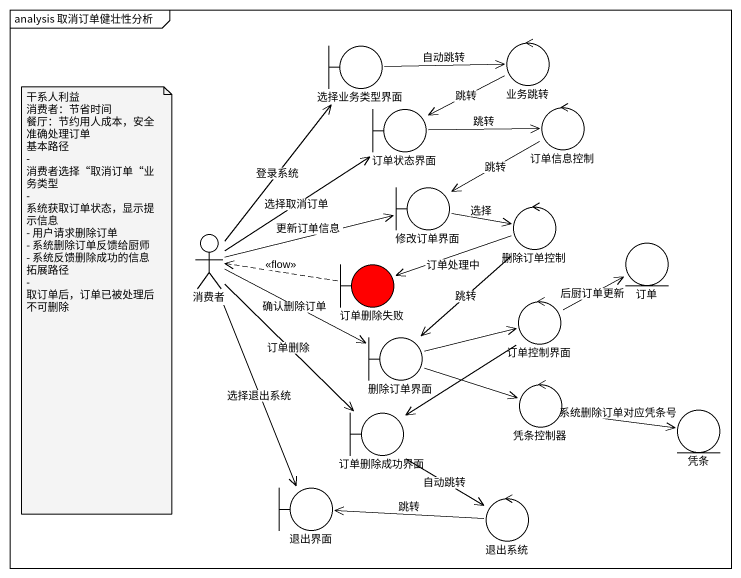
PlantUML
@startuml
mainframe analysis 取消订单健壮性分析
boundary 选择业务类型界面
control 业务跳转
boundary 订单状态界面
control 订单信息控制
boundary 修改订单界面
actor 消费者
control 删除订单控制
boundary 订单删除失败 #FF0000
entity 订单
control 订单控制界面
boundary 删除订单界面
boundary 订单删除成功界面
control 凭条控制器
entity 凭条
boundary 退出界面
control 退出系统
选择业务类型界面 -right-> 业务跳转 : 自动跳转
业务跳转 -left-> 订单状态界面 : 跳转
订单状态界面 -right-> 订单信息控制 : 跳转
订单信息控制 -left-> 修改订单界面 : 跳转
修改订单界面 -right-> 删除订单控制 : 选择
消费者 -up-> 选择业务类型界面 : 登录系统
消费者 -up-> 订单状态界面 : 选择取消订单
消费者 -right-> 修改订单界面 : 更新订单信息
消费者 -right-> 删除订单界面 : 确认删除订单
消费者 --> 订单删除成功界面 : 订单删除
消费者 --> 退出界面 : 选择退出系统
删除订单控制 -left-> 订单删除失败 : 订单处理中
删除订单控制 --> 删除订单界面 : 跳转
订单删除失败 .left.> 消费者 : <<flow>>
订单控制界面 -right-> 订单 : 后厨订单更新
订单控制界面 --> 订单删除成功界面
删除订单界面 -right-> 订单控制界面
删除订单界面 -right-> 凭条控制器
订单删除成功界面 --> 退出系统 : 自动跳转
凭条控制器 -right-> 凭条 : 系统删除订单对应凭条号
退出系统 -left-> 退出界面 : 跳转
note as N1
  干系人利益
  消费者：节省时间
  餐厅：节约用人成本，安全准确处理订单
  基本路径
  - 消费者选择“取消订单“业务类型
  - 系统获取订单状态，显示提示信息
  - 用户请求删除订单
  - 系统删除订单反馈给厨师
  - 系统反馈删除成功的信息
  拓展路径
  - 取订单后，订单已被处理后不可删除
end note
@enduml
